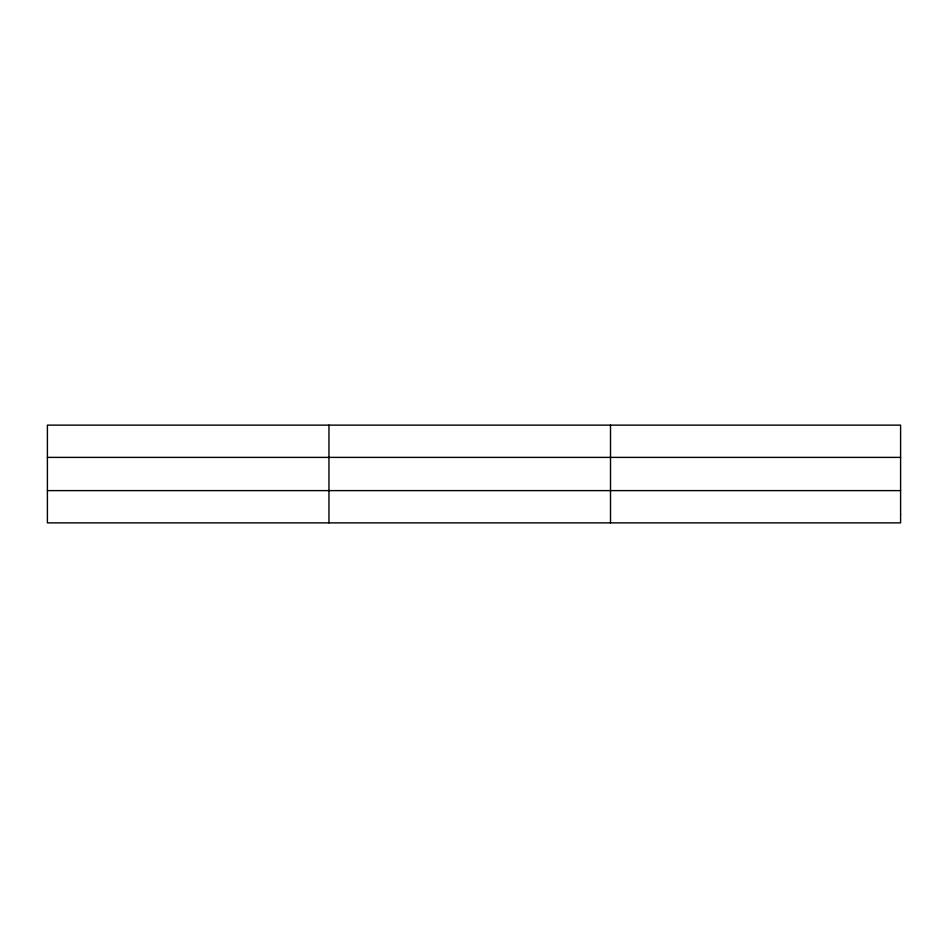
<?xml version="1.0" encoding="UTF-8"?>
<svg xmlns="http://www.w3.org/2000/svg" width="948" height="948" viewBox="0 0 948 948"><rect width="100%" height="100%" fill="white"/><g stroke="black" fill="none" stroke-linecap="round" stroke-linejoin="round"><path stroke-width="1.42" d="M328.956 522.869L328.956 425.131M610.512 522.869L610.512 425.131M47.4 457.386L900.6 457.386M47.4 490.614L900.6 490.614M900.6 514.8L900.6 522.869L47.4 522.869L47.4 425.131L900.6 425.131L900.6 514.8"/></g></svg>
